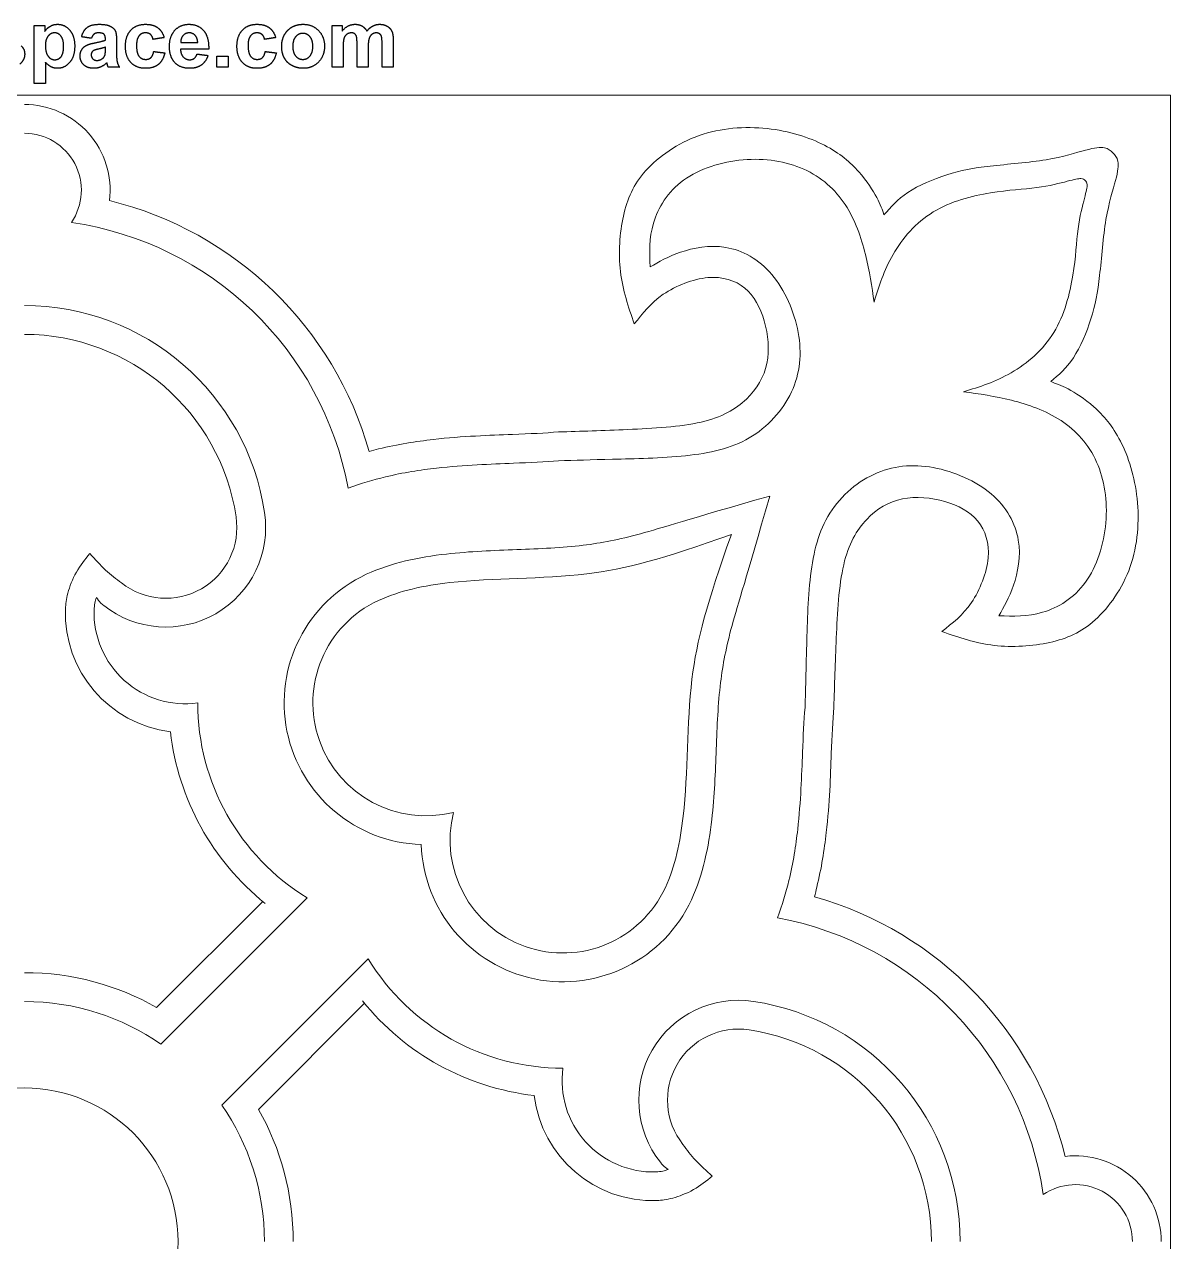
# Model space of a CAD drawing. Header units: millimetres. Extents: x -99 to 99, y -99 to 106.
# Drawn here: x 0 to 99, y 0 to 105.1 of the extents above; entities that cross this region are included whole.
import ezdxf

# ---------------------------------------------------------------- set-up
doc = ezdxf.new("R2010")
doc.units = ezdxf.units.MM
doc.header["$MEASUREMENT"] = 0
doc.layers.add('Default', color=18, linetype='Continuous')
doc.layers.add('Layer 1', color=7, linetype='Continuous')

msp = doc.modelspace()

# ---------------------------------------------------------------- linework, layer by layer
at = {"layer": 'Default', "color": 5}
for points in [[(2.22, 104.91), (2.51, 105.09), (2.87, 105.09)], [(2.87, 105.09), (3.49, 105.09), (3.92, 104.59)], [(5.43, 104.82), (5.78, 105.09), (6.47, 105.09)], [(6.47, 105.09), (7.1, 105.09), (7.4, 104.93)], [(9.2, 104.59), (9.67, 105.09), (10.47, 105.09)], [(10.47, 105.09), (11.12, 105.09), (11.51, 104.8)], [(13, 104.57), (13.47, 105.09), (14.2, 105.09)], [(14.2, 105.09), (15.01, 105.09), (15.48, 104.55)], [(18.83, 104.59), (19.3, 105.09), (20.1, 105.09)], [(20.1, 105.09), (20.75, 105.09), (21.14, 104.8)], [(23.11, 104.85), (23.54, 105.09), (24.07, 105.09)], [(24.07, 105.09), (24.88, 105.09), (25.4, 104.55)], [(27.44, 104.5), (27.91, 105.09), (28.56, 105.09)], [(28.56, 105.09), (28.9, 105.09), (29.16, 104.94)], [(30.09, 104.94), (30.36, 105.09), (30.67, 105.09)], [(30.67, 105.09), (31.07, 105.09), (31.34, 104.92)], [(0.86, 104.99), (1.31, 104.99), (1.76, 104.99)], [(0.86, 99.99), (0.86, 102.49), (0.86, 104.99)], [(1.76, 104.99), (1.76, 104.73), (1.76, 104.47)], [(1.76, 104.47), (1.93, 104.74), (2.22, 104.91)], [(2.05, 104.07), (1.82, 103.79), (1.82, 103.25)], [(2.62, 104.35), (2.27, 104.35), (2.05, 104.07)], [(3.17, 104.06), (2.95, 104.35), (2.62, 104.35)], [(3.39, 103.2), (3.39, 103.78), (3.17, 104.06)], [(3.92, 104.59), (4.35, 104.09), (4.35, 103.21)], [(4.94, 104.01), (5.08, 104.56), (5.43, 104.82)], [(6.02, 104.24), (5.88, 104.14), (5.8, 103.88)], [(6.39, 104.35), (6.15, 104.35), (6.02, 104.24)], [(6.88, 104.23), (6.75, 104.35), (6.39, 104.35)], [(7, 103.82), (7, 104.11), (6.88, 104.23)], [(7.4, 104.93), (7.71, 104.78), (7.84, 104.55)], [(7.84, 104.55), (7.96, 104.32), (7.96, 103.69)], [(8.73, 103.18), (8.73, 104.08), (9.2, 104.59)], [(9.9, 104.09), (9.69, 103.84), (9.69, 103.26)], [(10.46, 104.35), (10.11, 104.35), (9.9, 104.09)], [(10.9, 104.21), (10.73, 104.35), (10.46, 104.35)], [(11.11, 103.79), (11.06, 104.07), (10.9, 104.21)], [(11.51, 104.8), (11.9, 104.52), (12.07, 103.94)], [(12.53, 103.16), (12.53, 104.06), (13, 104.57)], [(13.71, 104.12), (13.5, 103.9), (13.5, 103.51)], [(14.24, 104.35), (13.92, 104.35), (13.71, 104.12)], [(14.75, 104.13), (14.54, 104.35), (14.24, 104.35)], [(14.97, 103.51), (14.96, 103.92), (14.75, 104.13)], [(15.48, 104.55), (15.94, 104.02), (15.92, 102.93)], [(18.36, 103.18), (18.36, 104.08), (18.83, 104.59)], [(19.53, 104.09), (19.32, 103.84), (19.32, 103.26)], [(20.09, 104.35), (19.74, 104.35), (19.53, 104.09)], [(20.52, 104.21), (20.36, 104.35), (20.09, 104.35)], [(20.74, 103.79), (20.69, 104.07), (20.52, 104.21)], [(21.14, 104.8), (21.53, 104.52), (21.7, 103.94)], [(22.22, 103.24), (22.22, 103.72), (22.45, 104.17)], [(22.45, 104.17), (22.69, 104.61), (23.11, 104.85)], [(24.04, 104.31), (23.68, 104.31), (23.43, 104.02)], [(24.66, 104.02), (24.41, 104.31), (24.04, 104.31)], [(25.4, 104.55), (25.92, 104.02), (25.92, 103.2)], [(26.57, 104.99), (27, 104.99), (27.44, 104.99)], [(26.57, 101.38), (26.57, 103.19), (26.57, 104.99)], [(27.44, 104.99), (27.44, 104.75), (27.44, 104.5)], [(27.85, 104.23), (27.68, 104.11), (27.6, 103.88)], [(28.24, 104.35), (28.03, 104.35), (27.85, 104.23)], [(28.53, 104.27), (28.42, 104.35), (28.24, 104.35)], [(28.68, 104.04), (28.63, 104.2), (28.53, 104.27)], [(28.73, 103.36), (28.73, 103.89), (28.68, 104.04)], [(29.16, 104.94), (29.41, 104.8), (29.58, 104.5)], [(29.58, 104.5), (29.81, 104.8), (30.09, 104.94)], [(30.02, 104.22), (29.84, 104.1), (29.77, 103.86)], [(30.39, 104.35), (30.19, 104.35), (30.02, 104.22)], [(30.8, 104.14), (30.66, 104.35), (30.39, 104.35)], [(30.89, 103.45), (30.89, 103.98), (30.8, 104.14)], [(31.34, 104.92), (31.62, 104.76), (31.75, 104.45)], [(31.75, 104.45), (31.85, 104.22), (31.85, 103.7)], [(-0.27, 103.22), (0.03, 102.97), (0.03, 102.51)], [(1.82, 103.25), (1.82, 102.63), (2.06, 102.33)], [(3.18, 102.3), (3.39, 102.58), (3.39, 103.2)], [(4.35, 103.21), (4.35, 102.3), (3.91, 101.79)], [(5.8, 103.88), (5.37, 103.94), (4.94, 104.01)], [(4.96, 102.9), (5.1, 103.14), (5.36, 103.27)], [(5.36, 103.27), (5.61, 103.4), (6.1, 103.49)], [(6.1, 103.49), (6.75, 103.62), (7, 103.73)], [(7, 103.11), (6.83, 103.05), (6.45, 102.96)], [(7, 103.73), (7, 103.78), (7, 103.82)], [(7, 102.92), (7, 103.02), (7, 103.11)], [(7.96, 103.69), (7.96, 103.13), (7.96, 102.57)], [(9.2, 101.79), (8.73, 102.3), (8.73, 103.18)], [(9.69, 103.26), (9.69, 102.6), (9.9, 102.33)], [(12.07, 103.94), (11.59, 103.87), (11.11, 103.79)], [(12.89, 101.91), (12.53, 102.4), (12.53, 103.16)], [(13.5, 103.51), (14.23, 103.51), (14.97, 103.51)], [(18.83, 101.79), (18.36, 102.3), (18.36, 103.18)], [(19.32, 103.26), (19.32, 102.6), (19.53, 102.33)], [(21.7, 103.94), (21.22, 103.87), (20.74, 103.79)], [(22.45, 102.18), (22.22, 102.61), (22.22, 103.24)], [(23.43, 104.02), (23.18, 103.73), (23.18, 103.19)], [(23.18, 103.19), (23.18, 102.64), (23.43, 102.35)], [(24.91, 103.19), (24.91, 103.73), (24.66, 104.02)], [(24.66, 102.35), (24.91, 102.64), (24.91, 103.19)], [(25.92, 103.2), (25.92, 102.37), (25.4, 101.83)], [(27.6, 103.88), (27.53, 103.66), (27.53, 103.14)], [(27.53, 103.14), (27.53, 102.26), (27.53, 101.38)], [(28.73, 101.38), (28.73, 102.37), (28.73, 103.36)], [(29.77, 103.86), (29.69, 103.63), (29.69, 103.12)], [(29.69, 103.12), (29.69, 102.25), (29.69, 101.38)], [(30.89, 101.38), (30.89, 102.41), (30.89, 103.45)], [(31.85, 103.7), (31.85, 102.54), (31.85, 101.38)], [(0.03, 102.51), (0.03, 102.01), (-0.39, 101.65)], [(2.06, 102.33), (2.29, 102.03), (2.63, 102.03)], [(2.63, 102.03), (2.96, 102.03), (3.18, 102.3)], [(4.81, 102.36), (4.81, 102.66), (4.96, 102.9)], [(5.13, 101.59), (4.81, 101.9), (4.81, 102.36)], [(5.95, 102.8), (5.77, 102.67), (5.77, 102.46)], [(5.77, 102.46), (5.77, 102.26), (5.91, 102.11)], [(5.91, 102.11), (6.06, 101.97), (6.28, 101.97)], [(6.45, 102.96), (6.07, 102.88), (5.95, 102.8)], [(6.28, 101.97), (6.52, 101.97), (6.75, 102.14)], [(6.75, 102.14), (6.92, 102.27), (6.97, 102.45)], [(6.97, 102.45), (7, 102.58), (7, 102.92)], [(7.96, 102.57), (7.96, 102.1), (8.01, 101.87)], [(9.9, 102.33), (10.12, 102.06), (10.48, 102.06)], [(10.48, 102.06), (10.75, 102.06), (10.93, 102.21)], [(10.93, 102.21), (11.1, 102.37), (11.17, 102.74)], [(11.17, 102.74), (11.65, 102.68), (12.13, 102.62)], [(12.13, 102.62), (11.98, 101.96), (11.57, 101.62)], [(15.92, 102.93), (14.7, 102.93), (13.49, 102.93)], [(13.49, 102.93), (13.5, 102.5), (13.72, 102.27)], [(13.72, 102.27), (13.95, 102.03), (14.28, 102.03)], [(14.28, 102.03), (14.51, 102.03), (14.67, 102.15)], [(14.67, 102.15), (14.82, 102.26), (14.91, 102.52)], [(14.91, 102.52), (15.38, 102.46), (15.86, 102.4)], [(15.86, 102.4), (15.68, 101.86), (15.28, 101.57)], [(16.63, 101.38), (16.63, 101.86), (16.63, 102.34)], [(16.63, 102.34), (17.11, 102.34), (17.59, 102.34)], [(17.59, 102.34), (17.59, 101.86), (17.59, 101.38)], [(19.53, 102.33), (19.75, 102.06), (20.11, 102.06)], [(20.11, 102.06), (20.38, 102.06), (20.56, 102.21)], [(20.56, 102.21), (20.73, 102.37), (20.8, 102.74)], [(20.8, 102.74), (21.28, 102.68), (21.76, 102.62)], [(21.76, 102.62), (21.61, 101.96), (21.2, 101.62)], [(23.13, 101.52), (22.69, 101.74), (22.45, 102.18)], [(23.43, 102.35), (23.68, 102.06), (24.04, 102.06)], [(24.04, 102.06), (24.41, 102.06), (24.66, 102.35)], [(2.32, 101.41), (2.08, 101.53), (1.82, 101.81)], [(1.82, 101.81), (1.82, 100.9), (1.82, 99.99)], [(2.86, 101.29), (2.56, 101.29), (2.32, 101.41)], [(3.91, 101.79), (3.48, 101.29), (2.86, 101.29)], [(6.01, 101.29), (5.45, 101.29), (5.13, 101.59)], [(6.6, 101.41), (6.32, 101.29), (6.01, 101.29)], [(7.13, 101.77), (6.88, 101.53), (6.6, 101.41)], [(7.16, 101.66), (7.14, 101.75), (7.13, 101.77)], [(7.25, 101.38), (7.21, 101.48), (7.16, 101.66)], [(8.21, 101.38), (7.73, 101.38), (7.25, 101.38)], [(8.01, 101.87), (8.06, 101.64), (8.21, 101.38)], [(10.46, 101.29), (9.67, 101.29), (9.2, 101.79)], [(11.57, 101.62), (11.16, 101.29), (10.46, 101.29)], [(14.29, 101.29), (13.34, 101.29), (12.89, 101.91)], [(15.28, 101.57), (14.88, 101.29), (14.29, 101.29)], [(17.59, 101.38), (17.11, 101.38), (16.63, 101.38)], [(20.09, 101.29), (19.3, 101.29), (18.83, 101.79)], [(21.2, 101.62), (20.78, 101.29), (20.09, 101.29)], [(24.08, 101.29), (23.58, 101.29), (23.13, 101.52)], [(25.4, 101.83), (24.87, 101.29), (24.08, 101.29)], [(27.53, 101.38), (27.05, 101.38), (26.57, 101.38)], [(29.69, 101.38), (29.21, 101.38), (28.73, 101.38)], [(31.85, 101.38), (31.37, 101.38), (30.89, 101.38)], [(1.82, 99.99), (1.34, 99.99), (0.86, 99.99)]]:
    msp.add_open_spline(points, degree=2, dxfattribs=at)
at = {"layer": 'Layer 1', "color": 5, "lineweight": 20}
for p, q in [((98.98, 98.98), (-98.98, 98.98)), ((98.98, -98.98), (98.98, 98.98))]:
    msp.add_line(p, q, dxfattribs=at)
at = {"layer": 'Layer 1', "color": 5, "lineweight": 9}
for points, knots in [([(7.36, 89.87), (7.61, 91.98), (6.95, 94.09), (5.54, 95.68), (4.14, 97.26), (2.12, 98.17), (0, 98.17)], [0, 0, 0, 0, 0.333333, 0.333333, 0.333333, 1, 1, 1, 1]), ([(4.06, 87.98), (5.09, 89.49), (5.21, 91.44), (4.35, 93.06), (3.5, 94.67), (1.83, 95.68), (0, 95.68)], [0, 0, 0, 0, 0.333333, 0.333333, 0.333333, 1, 1, 1, 1]), ([(46.12, 69.9), (45, 69.81), (43.64, 69.74), (42.14, 69.68), (40.18, 69.61), (37.87, 69.54), (35.31, 69.25), (33.84, 69.08), (32.25, 68.83), (30.59, 68.43), (30.32, 68.37), (30.05, 68.3), (29.77, 68.22)], [0, 0, 0, 0, 0.2, 0.2, 0.2, 0.4, 0.4, 0.4, 0.6, 0.6, 0.6, 1, 1, 1, 1]), ([(46.12, 67.41), (44.97, 67.31), (43.66, 67.25), (42.23, 67.2), (40.26, 67.12), (38.03, 67.05), (35.6, 66.78), (34.19, 66.62), (32.71, 66.39), (31.18, 66.02), (30.14, 65.77), (29.06, 65.45), (27.96, 65.04)], [0, 0, 0, 0, 0.2, 0.2, 0.2, 0.4, 0.4, 0.4, 0.6, 0.6, 0.6, 1, 1, 1, 1]), ([(64.36, 64.36), (57.29, 62.35), (55.07, 61.62), (53.2, 61.11), (51.33, 60.61), (49.83, 60.31), (48.26, 60.12), (46.45, 59.9), (44.51, 59.82), (42.52, 59.74), (40.53, 59.67), (38.49, 59.59), (36.44, 59.36), (35.26, 59.23), (34.08, 59.04), (32.92, 58.76), (31.76, 58.48), (30.62, 58.11), (29.52, 57.61)], [0, 0, 0, 0, 0.142857, 0.142857, 0.142857, 0.285714, 0.285714, 0.285714, 0.428571, 0.428571, 0.428571, 0.571429, 0.571429, 0.571429, 0.714286, 0.714286, 0.714286, 1, 1, 1, 1]), ([(64.36, 64.36), (62.35, 57.29), (61.62, 55.07), (61.11, 53.2), (60.61, 51.33), (60.31, 49.83), (60.12, 48.26), (59.9, 46.45), (59.82, 44.51), (59.74, 42.52), (59.67, 40.54), (59.59, 38.49), (59.36, 36.44), (59.23, 35.26), (59.04, 34.08), (58.76, 32.92), (58.48, 31.76), (58.11, 30.62), (57.61, 29.52)], [0, 0, 0, 0, 0.142857, 0.142857, 0.142857, 0.285714, 0.285714, 0.285714, 0.428571, 0.428571, 0.428571, 0.571429, 0.571429, 0.571429, 0.714286, 0.714286, 0.714286, 1, 1, 1, 1]), ([(6.85, 54.93), (9.63, 52.72), (13.47, 52.44), (16.53, 54.21), (19.6, 55.98), (21.27, 59.45), (20.74, 62.95)], [0, 0, 0, 0, 0.333333, 0.333333, 0.333333, 1, 1, 1, 1]), ([(8.4, 56.87), (10.37, 55.3), (13.11, 55.1), (15.29, 56.36), (17.47, 57.62), (18.66, 60.09), (18.28, 62.58)], [0, 0, 0, 0, 0.333333, 0.333333, 0.333333, 1, 1, 1, 1]), ([(61.05, 61.05), (55.14, 58.94), (51.93, 58.06), (48.56, 57.65), (44.67, 57.18), (40.56, 57.33), (36.73, 56.89), (34.51, 56.64), (32.39, 56.19), (30.57, 55.35)], [0, 0, 0, 0, 0.25, 0.25, 0.25, 0.5, 0.5, 0.5, 1, 1, 1, 1]), ([(61.05, 61.05), (58.94, 55.14), (58.06, 51.93), (57.65, 48.56), (57.18, 44.67), (57.33, 40.56), (56.89, 36.73), (56.64, 34.51), (56.19, 32.39), (55.35, 30.57)], [0, 0, 0, 0, 0.25, 0.25, 0.25, 0.5, 0.5, 0.5, 1, 1, 1, 1]), ([(29.52, 57.61), (24.38, 55.22), (21.55, 49.62), (22.68, 44.06), (23.82, 38.51), (28.62, 34.46), (34.28, 34.28)], [0, 0, 0, 0, 0.333333, 0.333333, 0.333333, 1, 1, 1, 1]), ([(30.57, 55.35), (26, 53.23), (23.8, 47.99), (25.48, 43.25), (27.17, 38.5), (32.19, 35.83), (37.06, 37.06)], [0, 0, 0, 0, 0.333333, 0.333333, 0.333333, 1, 1, 1, 1]), ([(6.02, 54.54), (5.95, 52.23), (6.91, 50), (8.63, 48.45), (10.35, 46.9), (12.68, 46.19), (14.97, 46.51)], [0, 0, 0, 0, 0.333333, 0.333333, 0.333333, 1, 1, 1, 1]), ([(67.41, 46.12), (67.31, 44.97), (67.25, 43.66), (67.2, 42.24), (67.12, 40.26), (67.05, 38.03), (66.78, 35.6), (66.62, 34.19), (66.39, 32.71), (66.02, 31.18), (65.77, 30.14), (65.45, 29.06), (65.04, 27.96)], [0, 0, 0, 0, 0.2, 0.2, 0.2, 0.4, 0.4, 0.4, 0.6, 0.6, 0.6, 1, 1, 1, 1]), ([(69.9, 46.12), (69.81, 45), (69.74, 43.64), (69.68, 42.14), (69.61, 40.18), (69.54, 37.87), (69.25, 35.31), (69.08, 33.84), (68.83, 32.25), (68.43, 30.6), (68.37, 30.32), (68.3, 30.05), (68.22, 29.77)], [0, 0, 0, 0, 0.2, 0.2, 0.2, 0.4, 0.4, 0.4, 0.6, 0.6, 0.6, 1, 1, 1, 1]), ([(55.35, 30.57), (53.23, 26), (47.99, 23.8), (43.25, 25.48), (38.5, 27.17), (35.83, 32.19), (37.06, 37.06)], [0, 0, 0, 0, 0.333333, 0.333333, 0.333333, 1, 1, 1, 1]), ([(57.61, 29.52), (55.22, 24.38), (49.62, 21.55), (44.06, 22.68), (38.51, 23.82), (34.46, 28.62), (34.28, 34.28)], [0, 0, 0, 0, 0.333333, 0.333333, 0.333333, 1, 1, 1, 1]), ([(54.93, 6.85), (52.72, 9.63), (52.44, 13.47), (54.21, 16.53), (55.98, 19.6), (59.45, 21.27), (62.95, 20.74)], [0, 0, 0, 0, 0.333333, 0.333333, 0.333333, 1, 1, 1, 1]), ([(56.87, 8.4), (55.3, 10.37), (55.1, 13.11), (56.36, 15.29), (57.62, 17.47), (60.09, 18.66), (62.58, 18.28)], [0, 0, 0, 0, 0.333333, 0.333333, 0.333333, 1, 1, 1, 1]), ([(54.54, 6.02), (52.23, 5.95), (50, 6.91), (48.45, 8.63), (46.9, 10.36), (46.19, 12.68), (46.51, 14.97)], [0, 0, 0, 0, 0.333333, 0.333333, 0.333333, 1, 1, 1, 1]), ([(13.27, 0), (13.27, 7.33), (7.33, 13.27), (0, 13.27), (-7.33, 13.27), (-13.27, 7.33), (-13.27, 0), (-13.27, -7.33), (-7.33, -13.27), (0, -13.27), (7.33, -13.27), (13.27, -7.33), (13.27, 0)], [0, 0, 0, 0, 0.2, 0.2, 0.2, 0.4, 0.4, 0.4, 0.6, 0.6, 0.6, 1, 1, 1, 1]), ([(89.87, 7.36), (91.98, 7.61), (94.09, 6.95), (95.68, 5.54), (97.26, 4.14), (98.17, 2.12), (98.17, 0)], [0, 0, 0, 0, 0.333333, 0.333333, 0.333333, 1, 1, 1, 1]), ([(87.98, 4.06), (89.49, 5.09), (91.44, 5.21), (93.06, 4.35), (94.67, 3.5), (95.68, 1.83), (95.68, 0)], [0, 0, 0, 0, 0.333333, 0.333333, 0.333333, 1, 1, 1, 1])]:
    msp.add_open_spline(points, degree=3, knots=knots, dxfattribs=at)
at = {"layer": 'Layer 1', "color": 5, "lineweight": 20}
for points, knots in [([(52.67, 79.22), (52.17, 80.68), (51.66, 82.15), (51.47, 83.74), (51.28, 85.34), (51.41, 87.06), (51.73, 88.54), (52.06, 90.02), (52.59, 91.26), (53.67, 92.46), (54.76, 93.66), (56.4, 94.83), (58.27, 95.49), (60.13, 96.15), (62.23, 96.29), (64.14, 96.09), (66.04, 95.88), (67.77, 95.33), (69.09, 94.65), (70.42, 93.97), (71.34, 93.16), (72.06, 92.36), (72.77, 91.55), (73.28, 90.75), (73.61, 90.13), (73.94, 89.51), (74.09, 89.07), (74.23, 88.63)], [0.3461538, 0.3461538, 0.3461538, 0.3461538, 0.3846154, 0.3846154, 0.3846154, 0.4230769, 0.4230769, 0.4230769, 0.4615385, 0.4615385, 0.4615385, 0.5, 0.5, 0.5, 0.5384615, 0.5384615, 0.5384615, 0.5769231, 0.5769231, 0.5769231, 0.6153846, 0.6153846, 0.6153846, 0.6538462, 0.6538462, 0.6538462, 0.6923077, 0.6923077, 0.6923077, 0.6923077]), ([(54.03, 84.14), (53.98, 85.38), (53.93, 86.62), (54.33, 87.93), (54.72, 89.25), (55.55, 90.64), (56.92, 91.63), (58.29, 92.62), (60.19, 93.22), (62.06, 93.39), (63.93, 93.55), (65.78, 93.27), (67.3, 92.59), (68.82, 91.91), (70.02, 90.83), (70.88, 89.52), (71.74, 88.21), (72.27, 86.67), (72.63, 85.23), (72.99, 83.79), (73.18, 82.44), (73.37, 81.1)], [0.375, 0.375, 0.375, 0.375, 0.4166667, 0.4166667, 0.4166667, 0.4583333, 0.4583333, 0.4583333, 0.5, 0.5, 0.5, 0.5416667, 0.5416667, 0.5416667, 0.5833333, 0.5833333, 0.5833333, 0.625, 0.625, 0.625, 0.6666667, 0.6666667, 0.6666667, 0.6666667]), ([(74.23, 88.63), (74.81, 89.3), (75.38, 89.98), (76.3, 90.58), (77.22, 91.19), (78.49, 91.73), (79.67, 92.1), (80.85, 92.48), (81.93, 92.68), (83.41, 92.85), (84.88, 93.02), (86.76, 93.15), (88.24, 93.4), (89.72, 93.65), (90.82, 94.01), (91.62, 94.22), (92.42, 94.44), (92.91, 94.49), (93.26, 94.43), (93.6, 94.37), (93.8, 94.18), (93.99, 93.99)], [0.6923077, 0.6923077, 0.6923077, 0.6923077, 0.7307692, 0.7307692, 0.7307692, 0.7692308, 0.7692308, 0.7692308, 0.8076923, 0.8076923, 0.8076923, 0.8461538, 0.8461538, 0.8461538, 0.8846154, 0.8846154, 0.8846154, 0.9230769, 0.9230769, 0.9230769, 1, 1, 1, 1]), ([(88.63, 74.24), (89.3, 74.81), (89.98, 75.38), (90.58, 76.3), (91.19, 77.22), (91.73, 78.49), (92.1, 79.67), (92.48, 80.85), (92.68, 81.93), (92.85, 83.41), (93.02, 84.88), (93.15, 86.76), (93.4, 88.24), (93.65, 89.72), (94.01, 90.82), (94.22, 91.62), (94.44, 92.42), (94.49, 92.91), (94.43, 93.26), (94.37, 93.6), (94.18, 93.8), (93.99, 93.99)], [0.6923077, 0.6923077, 0.6923077, 0.6923077, 0.7307692, 0.7307692, 0.7307692, 0.7692308, 0.7692308, 0.7692308, 0.8076923, 0.8076923, 0.8076923, 0.8461538, 0.8461538, 0.8461538, 0.8846154, 0.8846154, 0.8846154, 0.9230769, 0.9230769, 0.9230769, 1, 1, 1, 1]), ([(73.37, 81.1), (73.79, 82.47), (74.22, 83.85), (75.01, 85.22), (75.81, 86.6), (76.98, 87.97), (78.49, 88.89), (79.99, 89.82), (81.84, 90.28), (83.42, 90.54), (85, 90.8), (86.31, 90.84), (87.42, 90.99), (88.54, 91.13), (89.44, 91.38), (90.06, 91.54), (90.69, 91.7), (91.02, 91.78), (91.23, 91.77), (91.44, 91.77), (91.52, 91.69), (91.6, 91.6)], [0.6666667, 0.6666667, 0.6666667, 0.6666667, 0.7083333, 0.7083333, 0.7083333, 0.75, 0.75, 0.75, 0.7916667, 0.7916667, 0.7916667, 0.8333333, 0.8333333, 0.8333333, 0.875, 0.875, 0.875, 0.9166667, 0.9166667, 0.9166667, 1, 1, 1, 1]), ([(81.1, 73.37), (82.47, 73.79), (83.85, 74.22), (85.22, 75.01), (86.6, 75.81), (87.97, 76.98), (88.89, 78.49), (89.82, 79.99), (90.28, 81.84), (90.54, 83.42), (90.8, 85), (90.84, 86.31), (90.99, 87.42), (91.13, 88.54), (91.38, 89.44), (91.54, 90.06), (91.7, 90.69), (91.78, 91.02), (91.77, 91.23), (91.77, 91.44), (91.69, 91.52), (91.6, 91.6)], [0.6666667, 0.6666667, 0.6666667, 0.6666667, 0.7083333, 0.7083333, 0.7083333, 0.75, 0.75, 0.75, 0.7916667, 0.7916667, 0.7916667, 0.8333333, 0.8333333, 0.8333333, 0.875, 0.875, 0.875, 0.9166667, 0.9166667, 0.9166667, 1, 1, 1, 1]), ([(46.12, 67.41), (47.52, 67.45), (48.93, 67.5), (50.8, 67.54), (52.67, 67.58), (55.01, 67.63), (57.1, 67.85), (59.18, 68.07), (61.01, 68.46), (62.59, 69.38), (64.17, 70.3), (65.5, 71.75), (66.24, 73.35), (66.99, 74.94), (67.15, 76.68), (66.82, 78.49), (66.49, 80.29), (65.67, 82.17), (64.55, 83.49), (63.42, 84.81), (61.99, 85.59), (60.57, 85.83), (59.15, 86.07), (57.75, 85.78), (56.66, 85.41), (55.57, 85.04), (54.8, 84.59), (54.03, 84.14)], [0, 0, 0, 0, 0.0416667, 0.0416667, 0.0416667, 0.0833333, 0.0833333, 0.0833333, 0.125, 0.125, 0.125, 0.1666667, 0.1666667, 0.1666667, 0.2083333, 0.2083333, 0.2083333, 0.25, 0.25, 0.25, 0.2916667, 0.2916667, 0.2916667, 0.3333333, 0.3333333, 0.3333333, 0.375, 0.375, 0.375, 0.375]), ([(46.12, 69.9), (48.05, 69.96), (49.97, 70.01), (52.12, 70.11), (54.27, 70.2), (56.64, 70.33), (58.43, 70.75), (60.22, 71.16), (61.44, 71.87), (62.35, 72.74), (63.26, 73.61), (63.88, 74.65), (64.12, 75.82), (64.36, 77), (64.23, 78.32), (63.89, 79.48), (63.56, 80.64), (63.02, 81.64), (62.21, 82.32), (61.39, 82.99), (60.3, 83.33), (59.02, 83.22), (57.74, 83.1), (56.26, 82.52), (55.17, 81.78), (54.08, 81.04), (53.38, 80.13), (52.67, 79.22)], [0, 0, 0, 0, 0.0384615, 0.0384615, 0.0384615, 0.0769231, 0.0769231, 0.0769231, 0.1153846, 0.1153846, 0.1153846, 0.1538462, 0.1538462, 0.1538462, 0.1923077, 0.1923077, 0.1923077, 0.2307692, 0.2307692, 0.2307692, 0.2692308, 0.2692308, 0.2692308, 0.3076923, 0.3076923, 0.3076923, 0.3461538, 0.3461538, 0.3461538, 0.3461538]), ([(79.22, 52.67), (80.68, 52.17), (82.15, 51.66), (83.74, 51.47), (85.34, 51.28), (87.06, 51.41), (88.54, 51.73), (90.02, 52.06), (91.26, 52.59), (92.46, 53.67), (93.66, 54.76), (94.83, 56.4), (95.49, 58.27), (96.15, 60.13), (96.29, 62.23), (96.09, 64.14), (95.88, 66.04), (95.33, 67.77), (94.65, 69.09), (93.97, 70.42), (93.16, 71.34), (92.36, 72.06), (91.55, 72.77), (90.75, 73.28), (90.13, 73.61), (89.51, 73.94), (89.07, 74.09), (88.63, 74.24)], [0.3461538, 0.3461538, 0.3461538, 0.3461538, 0.3846154, 0.3846154, 0.3846154, 0.4230769, 0.4230769, 0.4230769, 0.4615385, 0.4615385, 0.4615385, 0.5, 0.5, 0.5, 0.5384615, 0.5384615, 0.5384615, 0.5769231, 0.5769231, 0.5769231, 0.6153846, 0.6153846, 0.6153846, 0.6538462, 0.6538462, 0.6538462, 0.6923077, 0.6923077, 0.6923077, 0.6923077]), ([(84.14, 54.03), (85.38, 53.98), (86.62, 53.94), (87.93, 54.33), (89.25, 54.72), (90.64, 55.55), (91.63, 56.92), (92.62, 58.29), (93.22, 60.19), (93.39, 62.06), (93.55, 63.93), (93.27, 65.78), (92.59, 67.3), (91.91, 68.82), (90.83, 70.02), (89.52, 70.88), (88.21, 71.74), (86.67, 72.27), (85.23, 72.63), (83.79, 72.99), (82.44, 73.18), (81.1, 73.37)], [0.375, 0.375, 0.375, 0.375, 0.4166667, 0.4166667, 0.4166667, 0.4583333, 0.4583333, 0.4583333, 0.5, 0.5, 0.5, 0.5416667, 0.5416667, 0.5416667, 0.5833333, 0.5833333, 0.5833333, 0.625, 0.625, 0.625, 0.6666667, 0.6666667, 0.6666667, 0.6666667]), ([(67.41, 46.12), (67.45, 47.52), (67.5, 48.93), (67.54, 50.8), (67.58, 52.67), (67.63, 55.01), (67.85, 57.1), (68.07, 59.18), (68.46, 61.01), (69.38, 62.59), (70.3, 64.17), (71.75, 65.5), (73.35, 66.24), (74.94, 66.99), (76.68, 67.15), (78.49, 66.82), (80.29, 66.49), (82.17, 65.67), (83.49, 64.55), (84.81, 63.42), (85.59, 61.99), (85.83, 60.57), (86.07, 59.15), (85.78, 57.75), (85.41, 56.66), (85.04, 55.57), (84.59, 54.8), (84.14, 54.03)], [0, 0, 0, 0, 0.0416667, 0.0416667, 0.0416667, 0.0833333, 0.0833333, 0.0833333, 0.125, 0.125, 0.125, 0.1666667, 0.1666667, 0.1666667, 0.2083333, 0.2083333, 0.2083333, 0.25, 0.25, 0.25, 0.2916667, 0.2916667, 0.2916667, 0.3333333, 0.3333333, 0.3333333, 0.375, 0.375, 0.375, 0.375]), ([(69.9, 46.12), (69.96, 48.05), (70.01, 49.97), (70.11, 52.12), (70.2, 54.27), (70.33, 56.64), (70.75, 58.43), (71.16, 60.22), (71.87, 61.44), (72.74, 62.35), (73.61, 63.27), (74.65, 63.88), (75.82, 64.12), (77, 64.36), (78.32, 64.23), (79.48, 63.9), (80.64, 63.56), (81.64, 63.02), (82.32, 62.21), (82.99, 61.39), (83.33, 60.3), (83.22, 59.02), (83.1, 57.74), (82.52, 56.26), (81.78, 55.17), (81.04, 54.08), (80.13, 53.38), (79.22, 52.67)], [0, 0, 0, 0, 0.0384615, 0.0384615, 0.0384615, 0.0769231, 0.0769231, 0.0769231, 0.1153846, 0.1153846, 0.1153846, 0.1538462, 0.1538462, 0.1538462, 0.1923077, 0.1923077, 0.1923077, 0.2307692, 0.2307692, 0.2307692, 0.2692308, 0.2692308, 0.2692308, 0.3076923, 0.3076923, 0.3076923, 0.3461538, 0.3461538, 0.3461538, 0.3461538]), ([(3.54, 54.62), (3.58, 55.04), (3.62, 55.45), (3.76, 55.99), (3.91, 56.53), (4.16, 57.2), (4.49, 57.79), (4.82, 58.37), (5.24, 58.89), (5.65, 59.4)], [0, 0, 0, 0, 0.1666667, 0.1666667, 0.1666667, 0.3333333, 0.3333333, 0.3333333, 0.5, 0.5, 0.5, 0.5]), ([(5.65, 59.4), (6.11, 58.89), (6.56, 58.39), (7.02, 57.97), (7.48, 57.55), (7.94, 57.21), (8.4, 56.87)], [0.5, 0.5, 0.5, 0.5, 0.6666667, 0.6666667, 0.6666667, 1, 1, 1, 1]), ([(6.02, 54.54), (6.04, 54.74), (6.06, 54.94), (6.09, 55.12), (6.12, 55.3), (6.17, 55.45), (6.23, 55.6)], [0, 0, 0, 0, 0.2, 0.2, 0.2, 0.4, 0.4, 0.4, 0.4]), ([(6.23, 55.6), (6.35, 55.44), (6.47, 55.27), (6.57, 55.16), (6.68, 55.05), (6.76, 54.99), (6.85, 54.93)], [0.4, 0.4, 0.4, 0.4, 0.6, 0.6, 0.6, 1, 1, 1, 1]), ([(59.4, 5.65), (58.89, 6.11), (58.39, 6.56), (57.97, 7.02), (57.55, 7.48), (57.21, 7.94), (56.87, 8.4)], [0.5, 0.5, 0.5, 0.5, 0.6666667, 0.6666667, 0.6666667, 1, 1, 1, 1]), ([(55.6, 6.23), (55.44, 6.35), (55.27, 6.47), (55.16, 6.57), (55.05, 6.68), (54.99, 6.76), (54.93, 6.85)], [0.4, 0.4, 0.4, 0.4, 0.6, 0.6, 0.6, 1, 1, 1, 1]), ([(54.54, 6.02), (54.74, 6.04), (54.94, 6.06), (55.12, 6.09), (55.3, 6.12), (55.45, 6.17), (55.6, 6.23)], [0, 0, 0, 0, 0.2, 0.2, 0.2, 0.4, 0.4, 0.4, 0.4]), ([(54.62, 3.54), (55.04, 3.58), (55.45, 3.62), (55.99, 3.76), (56.53, 3.91), (57.2, 4.16), (57.79, 4.49), (58.37, 4.82), (58.89, 5.24), (59.4, 5.65)], [0, 0, 0, 0, 0.1666667, 0.1666667, 0.1666667, 0.3333333, 0.3333333, 0.3333333, 0.5, 0.5, 0.5, 0.5])]:
    msp.add_open_spline(points, degree=3, knots=knots, dxfattribs=at)
at = {"layer": 'Layer 1', "color": 5, "lineweight": 9}
for points in [[(29.77, 68.22), (26.74, 78.95), (18.18, 87.22), (7.36, 89.87)], [(27.96, 65.04), (25.73, 77.01), (16.12, 86.24), (4.06, 87.98)], [(20.74, 62.95), (19.2, 73.22), (10.38, 80.81), (0, 80.81)], [(18.28, 62.58), (16.92, 71.63), (9.15, 78.32), (0, 78.32)], [(3.54, 54.62), (3.37, 49.27), (7.31, 44.67), (12.62, 44.02)], [(14.97, 46.51), (14.97, 39.64), (18.55, 33.27), (24.41, 29.69)], [(12.62, 44.02), (13.28, 38.2), (16.22, 32.87), (20.79, 29.2)], [(11.78, 17.06), (11.78, 17.06), (24.41, 29.69), (24.41, 29.69)], [(68.22, 29.77), (78.95, 26.74), (87.22, 18.18), (89.87, 7.36)], [(11.42, 20.22), (11.42, 20.22), (20.58, 29.37), (20.58, 29.37)], [(65.04, 27.96), (77.01, 25.73), (86.24, 16.12), (87.98, 4.06)], [(17.06, 11.78), (17.06, 11.78), (29.69, 24.41), (29.69, 24.41)], [(46.51, 14.97), (39.64, 14.97), (33.27, 18.55), (29.69, 24.41)], [(0, 23.22), (4.15, 23.22), (8.05, 22.13), (11.42, 20.22)], [(0, 20.73), (4.38, 20.73), (8.44, 19.37), (11.78, 17.06)], [(20.22, 11.42), (20.22, 11.42), (29.37, 20.58), (29.37, 20.58)], [(44.02, 12.62), (38.2, 13.28), (32.87, 16.22), (29.2, 20.79)], [(62.95, 20.74), (73.22, 19.2), (80.81, 10.38), (80.81, 0)], [(62.58, 18.28), (71.63, 16.92), (78.32, 9.15), (78.32, 0)], [(54.62, 3.54), (49.27, 3.37), (44.67, 7.31), (44.02, 12.62)], [(20.73, 0), (20.73, 4.38), (19.37, 8.44), (17.06, 11.78)], [(23.22, 0), (23.22, 4.15), (22.13, 8.05), (20.22, 11.42)]]:
    msp.add_open_spline(points, degree=3, dxfattribs=at)

doc.saveas('drawing.dxf')
